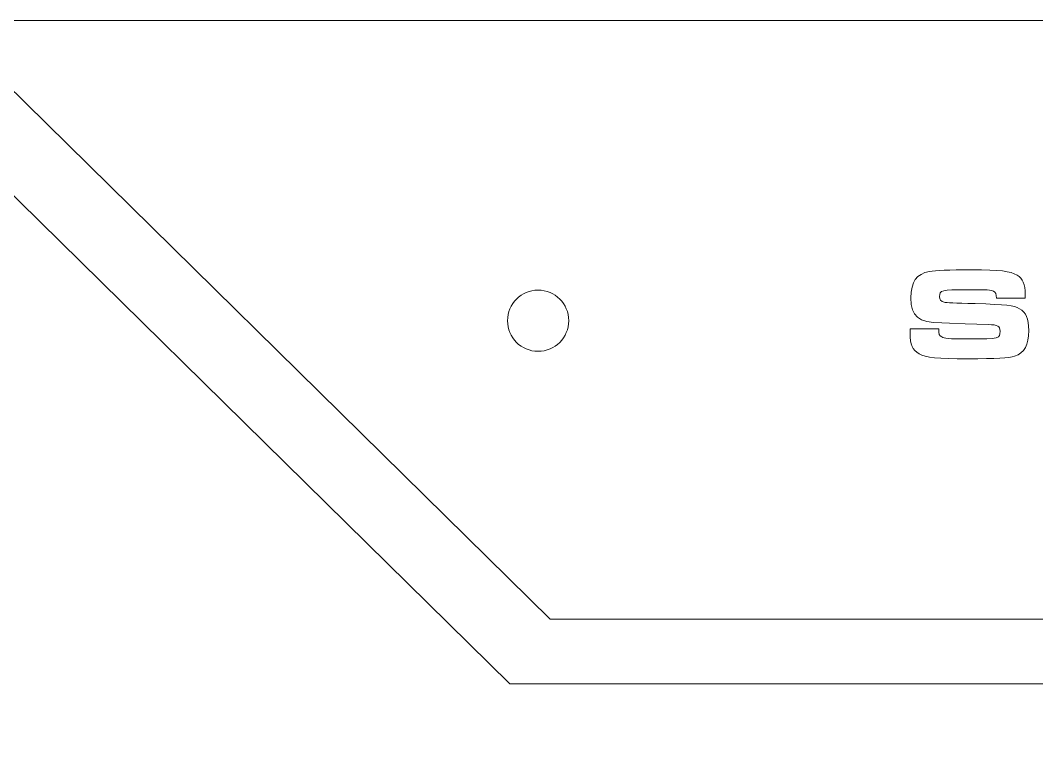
# Model space of a CAD drawing. Header units: inches. Extents: x 1.53 to 7.36, y 2.59 to 4.07.
# Drawn here: x 2.735 to 3.771, y 3.335 to 4.075 of the extents above; entities that cross this region are included whole.
import ezdxf

# ---------------------------------------------------------------- set-up
doc = ezdxf.new("R2010")
doc.units = ezdxf.units.IN
doc.header["$MEASUREMENT"] = 0
doc.layers.add('Outlines & Holes', color=7, linetype='Continuous', lineweight=0)
doc.layers.add('Text', color=7, linetype='Continuous', lineweight=0)

# ---------------------------------------------------------------- blocks, each defined once
blk = doc.blocks.new('Block_0')
at = {"layer": 'Outlines & Holes'}
for points in [[(7.3608, 3.3987), (3.2339, 3.3987), (2.546, 4.0747), (1.5308, 4.0747), (1.5308, 2.5947), (7.3608, 2.5947)], [(7.3608, 3.4647), (7.3608, 4.0747), (2.6544, 4.0747), (3.2752, 3.4647)]]:
    blk.add_lwpolyline(points, close=True, dxfattribs=at)
blk = doc.blocks.new('Block_1')
at = {"layer": 'Outlines & Holes'}
blk.add_circle((3.2628, 3.7687), 0.0312, dxfattribs=at)
blk = doc.blocks.new('Block_3')
at = {"layer": 'Text'}
blk.add_open_spline([(3.6712, 3.7604), (3.6712, 3.7551), (3.6718, 3.7534), (3.6742, 3.7521), (3.677, 3.7505), (3.6803, 3.7502), (3.7014, 3.7502), (3.7337, 3.7502), (3.7337, 3.7502), (3.7337, 3.758), (3.7337, 3.7633), (3.7315, 3.7646), (3.7219, 3.7647), (3.7219, 3.7647), (3.6982, 3.7655), (3.6982, 3.7655), (3.6982, 3.7655), (3.6822, 3.7662), (3.6822, 3.7662), (3.6822, 3.7662), (3.6742, 3.7664), (3.6742, 3.7664), (3.6498, 3.7671), (3.6429, 3.7726), (3.6429, 3.792), (3.6429, 3.8087), (3.6483, 3.8162), (3.6619, 3.8189), (3.6677, 3.8199), (3.6813, 3.8205), (3.705, 3.8205), (3.7337, 3.8205), (3.7441, 3.8193), (3.751, 3.8151), (3.7569, 3.8115), (3.7593, 3.806), (3.7593, 3.7955), (3.7593, 3.795), (3.7593, 3.7932), (3.7592, 3.7915), (3.7592, 3.7915), (3.7302, 3.7915), (3.7302, 3.7915), (3.7299, 3.7963), (3.7294, 3.7975), (3.7272, 3.7987), (3.7247, 3.8), (3.721, 3.8003), (3.6997, 3.8003), (3.6742, 3.8003), (3.6721, 3.7998), (3.6721, 3.7933), (3.6721, 3.79), (3.6734, 3.7883), (3.6766, 3.7876), (3.6792, 3.787), (3.6874, 3.7866), (3.7082, 3.7861), (3.7408, 3.7851), (3.7472, 3.7845), (3.7535, 3.7809), (3.7604, 3.777), (3.7629, 3.771), (3.7629, 3.7588), (3.7629, 3.7435), (3.7587, 3.736), (3.7485, 3.7326), (3.7426, 3.7306), (3.7302, 3.7299), (3.7007, 3.7299), (3.67, 3.7299), (3.658, 3.7311), (3.6511, 3.7351), (3.6443, 3.7389), (3.6421, 3.744), (3.6421, 3.7561), (3.6421, 3.7561), (3.6421, 3.7604), (3.6421, 3.7604), (3.6421, 3.7604), (3.6712, 3.7604), (3.6712, 3.7604)], degree=3, knots=[0, 0, 0, 0, 1, 1, 1, 2, 2, 2, 3, 3, 3, 4, 4, 4, 5, 5, 5, 6, 6, 6, 7, 7, 7, 8, 8, 8, 9, 9, 9, 10, 10, 10, 11, 11, 11, 12, 12, 12, 13, 13, 13, 14, 14, 14, 15, 15, 15, 16, 16, 16, 17, 17, 17, 18, 18, 18, 19, 19, 19, 20, 20, 20, 21, 21, 21, 22, 22, 22, 23, 23, 23, 24, 24, 24, 25, 25, 25, 26, 26, 26, 27, 27, 27, 27], dxfattribs=at)
blk = doc.blocks.new('Block_2')
at = {"layer": 'Text'}
blk.add_blockref('Block_3', (0, 0), dxfattribs=at)

msp = doc.modelspace()

# ---------------------------------------------------------------- block references
at = {"layer": 'Outlines & Holes'}
for name in ['Block_0', 'Block_1']:
    msp.add_blockref(name, (0, 0), dxfattribs=at)
at = {"layer": 'Text'}
msp.add_blockref('Block_2', (0, 0), dxfattribs=at)

doc.saveas('drawing.dxf')
